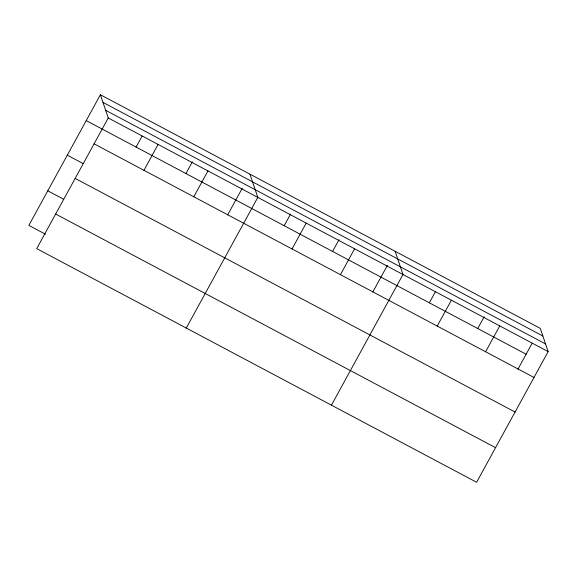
<?xml version="1.0" encoding="UTF-8"?>
<svg xmlns="http://www.w3.org/2000/svg" width="577" height="577" viewBox="0 0 577 577"><rect width="100%" height="100%" fill="white"/><g stroke="black" fill="none" stroke-linecap="round" stroke-linejoin="round"><path stroke-width="0.87" d="M100.384 94.736L108.245 117.968L36.719 248.629L476.616 482.264L548.15 351.602L540.281 328.371L100.384 94.736L28.85 225.398L45.468 234.219M136.085 147.07L142.086 136.107M143.947 170.302L158.105 144.452M185.938 173.554L192.372 161.798M193.807 196.779L207.958 170.929M227.619 214.961L242.225 188.275M186.284 328.061L257.818 197.406L249.949 174.175M284.18 225.73L290.62 213.98M292.049 248.961L306.207 223.104M332.568 251.428L339.009 239.679M340.437 274.659L354.595 248.802M372.785 292.063L387.398 265.377M331.45 405.162L402.984 274.508L395.115 251.276M429.353 302.831L435.354 291.861M437.215 326.063L451.373 300.206M477.742 328.529L484.175 316.78M485.603 351.761L499.761 325.904M517.951 369.165L532.131 343.257M102.98 102.403L542.878 336.038M105.656 110.301L545.553 343.935M108.245 117.968L548.15 351.602M86.225 120.593L526.13 354.228M94.094 143.824L533.992 377.459M67.293 155.177L83.117 163.587M75.161 178.408L515.059 412.043M47.783 190.814L63.614 199.216M55.652 214.038L495.549 447.68"/></g></svg>
